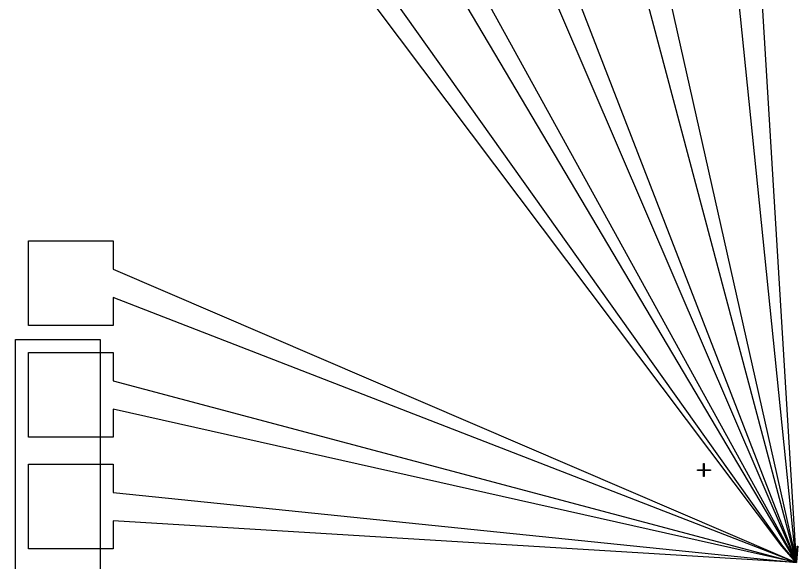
# Model space of a CAD drawing. Extents: x 0 to 6000, y 0 to 6000.
# Drawn here: x 3120 to 4320, y 4320 to 5160 of the extents above; entities that cross this region are included whole.
import ezdxf

# ---------------------------------------------------------------- set-up
doc = ezdxf.new("R2010")
doc.units = 0
doc.header["$MEASUREMENT"] = 0
for name, color, linetype in [('L11D0', 2, 'CONTINUOUS'), ('L17D0', 4, 'CONTINUOUS'), ('L1D0', 6, 'CONTINUOUS'), ('L2D0', 9, 'CONTINUOUS'), ('L3D0', 5, 'CONTINUOUS'), ('L6D0', 8, 'CONTINUOUS'), ('L7D0', 3, 'CONTINUOUS'), ('L8D0', 7, 'CONTINUOUS')]:
    doc.layers.add(name, color=color, linetype=linetype)

msp = doc.modelspace()

# ---------------------------------------------------------------- linework, layer by layer
at = {"layer": 'L11D0'}
msp.add_lwpolyline([(4319.995, 4320.11), (4319.992, 4320.111), (4319.99, 4320.111), (4319.987, 4320.111), (4319.984, 4320.112), (4319.982, 4320.113), (4319.979, 4320.114), (4319.977, 4320.115), (4319.975, 4320.116), (4319.972, 4320.117), (4319.97, 4320.118), (4319.968, 4320.119), (4319.966, 4320.121), (4319.963, 4320.122), (4319.961, 4320.124), (4319.959, 4320.126), (4319.958, 4320.128), (4319.956, 4320.129), (4319.954, 4320.131), (4319.952, 4320.133), (4319.951, 4320.136), (4319.949, 4320.138), (4319.948, 4320.14), (4319.947, 4320.142), (4319.946, 4320.145), (4319.945, 4320.147), (4319.944, 4320.149), (4319.943, 4320.152), (4319.942, 4320.154), (4319.941, 4320.157), (4319.941, 4320.16), (4319.941, 4320.162), (4319.94, 4320.165), (4319.94, 4320.167), (4319.94, 4320.17), (4319.94, 4320.173), (4319.94, 4320.175), (4319.941, 4320.178), (4319.941, 4320.18), (4319.941, 4320.183), (4319.942, 4320.186), (4319.943, 4320.188), (4319.944, 4320.191), (4319.945, 4320.193), (4319.946, 4320.195), (4319.947, 4320.198), (4319.948, 4320.2), (4319.949, 4320.202), (4319.951, 4320.204), (4319.952, 4320.207), (4319.954, 4320.209), (4319.956, 4320.211), (4319.958, 4320.212), (4319.959, 4320.214), (4319.961, 4320.216), (4319.963, 4320.218), (4319.966, 4320.219), (4319.968, 4320.221), (4319.97, 4320.222), (4319.972, 4320.223), (4319.975, 4320.224), (4319.977, 4320.225), (4319.979, 4320.226), (4319.98, 4320.227), (4319.98, 4320.425), (4305.769, 4345.12), (4306.769, 4345.12), (4320.02, 4320.45), (4320.02, 4320.227), (4320.021, 4320.226), (4320.023, 4320.225), (4320.025, 4320.224), (4320.028, 4320.223), (4320.03, 4320.222), (4320.032, 4320.221), (4320.034, 4320.219), (4320.037, 4320.218), (4320.039, 4320.216), (4320.041, 4320.214), (4320.042, 4320.212), (4320.044, 4320.211), (4320.046, 4320.209), (4320.048, 4320.207), (4320.049, 4320.204), (4320.051, 4320.202), (4320.052, 4320.2), (4320.053, 4320.198), (4320.054, 4320.195), (4320.055, 4320.193), (4320.056, 4320.191), (4320.057, 4320.188), (4320.058, 4320.186), (4320.059, 4320.183), (4320.059, 4320.18), (4320.059, 4320.178), (4320.06, 4320.175), (4320.06, 4320.173), (4320.06, 4320.17), (4320.06, 4320.167), (4320.06, 4320.165), (4320.059, 4320.162), (4320.059, 4320.16), (4320.059, 4320.157), (4320.058, 4320.154), (4320.057, 4320.152), (4320.056, 4320.149), (4320.055, 4320.147), (4320.054, 4320.145), (4320.053, 4320.142), (4320.052, 4320.14), (4320.051, 4320.138), (4320.049, 4320.136), (4320.048, 4320.133), (4320.046, 4320.131), (4320.044, 4320.129), (4320.042, 4320.128), (4320.041, 4320.126), (4320.039, 4320.124), (4320.037, 4320.122), (4320.034, 4320.121), (4320.032, 4320.119), (4320.03, 4320.118), (4320.028, 4320.117), (4320.025, 4320.116), (4320.023, 4320.115), (4320.021, 4320.114), (4320.018, 4320.113), (4320.016, 4320.112), (4320.013, 4320.111), (4320.01, 4320.111), (4320.008, 4320.111), (4320.005, 4320.11), (4320.003, 4320.11), (4320, 4320.11), (4319.997, 4320.11)], close=True, dxfattribs=at)
msp.add_lwpolyline([(4320.214, 4320.129), (4320.212, 4320.128), (4320.211, 4320.126), (4320.209, 4320.124), (4320.207, 4320.122), (4320.204, 4320.121), (4320.202, 4320.119), (4320.2, 4320.118), (4320.198, 4320.117), (4320.195, 4320.116), (4320.193, 4320.115), (4320.191, 4320.114), (4320.188, 4320.113), (4320.186, 4320.112), (4320.183, 4320.111), (4320.18, 4320.111), (4320.178, 4320.111), (4320.175, 4320.11), (4320.173, 4320.11), (4320.17, 4320.11), (4320.167, 4320.11), (4320.165, 4320.11), (4320.162, 4320.111), (4320.16, 4320.111), (4320.157, 4320.111), (4320.154, 4320.112), (4320.152, 4320.113), (4320.149, 4320.114), (4320.147, 4320.115), (4320.145, 4320.116), (4320.142, 4320.117), (4320.14, 4320.118), (4320.138, 4320.119), (4320.136, 4320.121), (4320.133, 4320.122), (4320.131, 4320.124), (4320.129, 4320.126), (4320.128, 4320.128), (4320.126, 4320.129), (4320.124, 4320.131), (4320.122, 4320.133), (4320.121, 4320.136), (4320.119, 4320.138), (4320.118, 4320.14), (4320.117, 4320.142), (4320.116, 4320.145), (4320.115, 4320.147), (4320.114, 4320.149), (4320.113, 4320.152), (4320.112, 4320.154), (4320.111, 4320.157), (4320.111, 4320.16), (4320.111, 4320.162), (4320.11, 4320.165), (4320.11, 4320.167), (4320.11, 4320.17), (4320.11, 4320.173), (4320.11, 4320.175), (4320.111, 4320.178), (4320.111, 4320.18), (4320.111, 4320.183), (4320.112, 4320.186), (4320.113, 4320.188), (4320.114, 4320.191), (4320.115, 4320.193), (4320.116, 4320.195), (4320.117, 4320.198), (4320.118, 4320.2), (4320.119, 4320.202), (4320.121, 4320.204), (4320.122, 4320.207), (4320.124, 4320.209), (4320.126, 4320.211), (4320.128, 4320.212), (4320.129, 4320.214), (4320.131, 4320.216), (4320.133, 4320.218), (4320.136, 4320.219), (4320.138, 4320.221), (4320.14, 4320.222), (4320.142, 4320.223), (4320.145, 4320.224), (4320.147, 4320.225), (4320.149, 4320.226), (4320.15, 4320.227), (4320.15, 4320.501), (4313.615, 4345.12), (4314.615, 4345.12), (4320.19, 4320.516), (4320.19, 4320.227), (4320.191, 4320.226), (4320.193, 4320.225), (4320.195, 4320.224), (4320.198, 4320.223), (4320.2, 4320.222), (4320.202, 4320.221), (4320.204, 4320.219), (4320.207, 4320.218), (4320.209, 4320.216), (4320.211, 4320.214), (4320.212, 4320.212), (4320.214, 4320.211)], dxfattribs=at)
at = {"layer": 'L17D0'}
for points in [[(4319.97, 4320.252), (4319.97, 4320.352), (4320.21, 4320.352), (4320.21, 4320.56), (4321.462, 4345.12), (4322.462, 4345.12), (4320.25, 4320.535), (4320.25, 4320.352), (4320.37, 4320.352), (4320.37, 4320.252)], [(4319.675, 4319.96), (4319.64, 4320.04), (4295, 4321.582), (4295, 4322.582), (4319.71, 4320.065), (4319.71, 4319.96)]]:
    msp.add_lwpolyline(points, close=True, dxfattribs=at)
at = {"layer": 'L1D0'}
msp.add_lwpolyline([(4177.663, 4451.837), (4177.663, 4461.337), (4168.163, 4461.337), (4168.163, 4462.337), (4177.663, 4462.337), (4177.663, 4471.837), (4178.663, 4471.837), (4178.663, 4462.337), (4188.163, 4462.337), (4188.163, 4461.337), (4178.663, 4461.337), (4178.663, 4451.837)], close=True, dxfattribs=at)
at = {"layer": 'L2D0'}
msp.add_lwpolyline([(3120, 3977.692), (3120, 4662.308), (3250, 4662.308), (3250, 3977.692)], close=True, dxfattribs=at)
at = {"layer": 'L3D0'}
msp.add_lwpolyline([(4319.81, 4320.11), (4295, 4329.428), (4295, 4330.428), (4319.85, 4320.15), (4319.85, 4320.11)], close=True, dxfattribs=at)
at = {"layer": 'L6D0'}
msp.add_lwpolyline([(4295, 4329.428), (3270, 4727.179), (3270, 4683.846), (3140, 4683.846), (3140, 4813.846), (3270, 4813.846), (3270, 4770.513), (4295, 4330.428), (4295.6, 4329.883), (4295.6, 4329.483)], close=True, dxfattribs=at)
at = {"layer": 'L7D0'}
for points in [[(4319.982, 4320.05), (4319.982, 4320.068), (4319.965, 4320.068), (4319.965, 4320.102), (4319.982, 4320.102), (4319.982, 4320.12), (4297.923, 4345.12), (3526.41, 5370), (3483.077, 5370), (3483.077, 5500), (3613.077, 5500), (3613.077, 5370), (3569.744, 5370), (4298.923, 4345.12), (4320.018, 4320.145), (4320.018, 4320.102), (4320.035, 4320.102), (4320.035, 4320.068), (4320.018, 4320.068), (4320.018, 4320.05)], [(4320.068, 4320.135), (4320.068, 4320.152), (4320.05, 4320.152), (4320.05, 4320.188), (4320.068, 4320.188), (4320.068, 4320.415), (4309.692, 4345.12), (3869.487, 5370), (3826.154, 5370), (3826.154, 5500), (3956.154, 5500), (3956.154, 5370), (3912.821, 5370), (4310.692, 4345.12), (4320.102, 4320.44), (4320.102, 4320.188), (4320.12, 4320.188), (4320.12, 4320.152), (4320.102, 4320.152), (4320.102, 4320.135)], [(4320.152, 4320.05), (4320.152, 4320.068), (4320.135, 4320.068), (4320.135, 4320.102), (4320.152, 4320.102), (4320.152, 4320.54), (4317.538, 4345.12), (4212.564, 5370), (4169.231, 5370), (4169.231, 5500), (4299.231, 5500), (4299.231, 5370), (4255.897, 5370), (4318.538, 4345.12), (4320.188, 4320.565), (4320.188, 4320.102), (4320.205, 4320.102), (4320.205, 4320.068), (4320.188, 4320.068), (4320.188, 4320.05)], [(4319.765, 4320.08), (4295, 4325.505), (3270, 4555.641), (3270, 4512.308), (3140, 4512.308), (3140, 4642.308), (3270, 4642.308), (3270, 4598.974), (4295, 4326.505), (4319.79, 4320.12), (4319.87, 4320.12), (4319.87, 4320.08)], [(4295, 4321.582), (3270, 4384.103), (3270, 4340.769), (3140, 4340.769), (3140, 4470.769), (3270, 4470.769), (3270, 4427.436), (4295, 4322.582), (4295.6, 4322.177), (4295.6, 4321.777)]]:
    msp.add_lwpolyline(points, close=True, dxfattribs=at)
at = {"layer": 'L8D0'}
for points in [[(4306.244, 4344.52), (4305.769, 4345.12), (3697.949, 5370), (3654.615, 5370), (3654.615, 5500), (3784.615, 5500), (3784.615, 5370), (3741.282, 5370), (4306.769, 4345.12), (4306.644, 4344.52)], [(4313.95, 4344.52), (4313.615, 4345.12), (4041.026, 5370), (3997.692, 5370), (3997.692, 5500), (4127.692, 5500), (4127.692, 5370), (4084.359, 5370), (4314.615, 4345.12), (4314.35, 4344.52)]]:
    msp.add_lwpolyline(points, close=True, dxfattribs=at)

doc.saveas('drawing.dxf')
